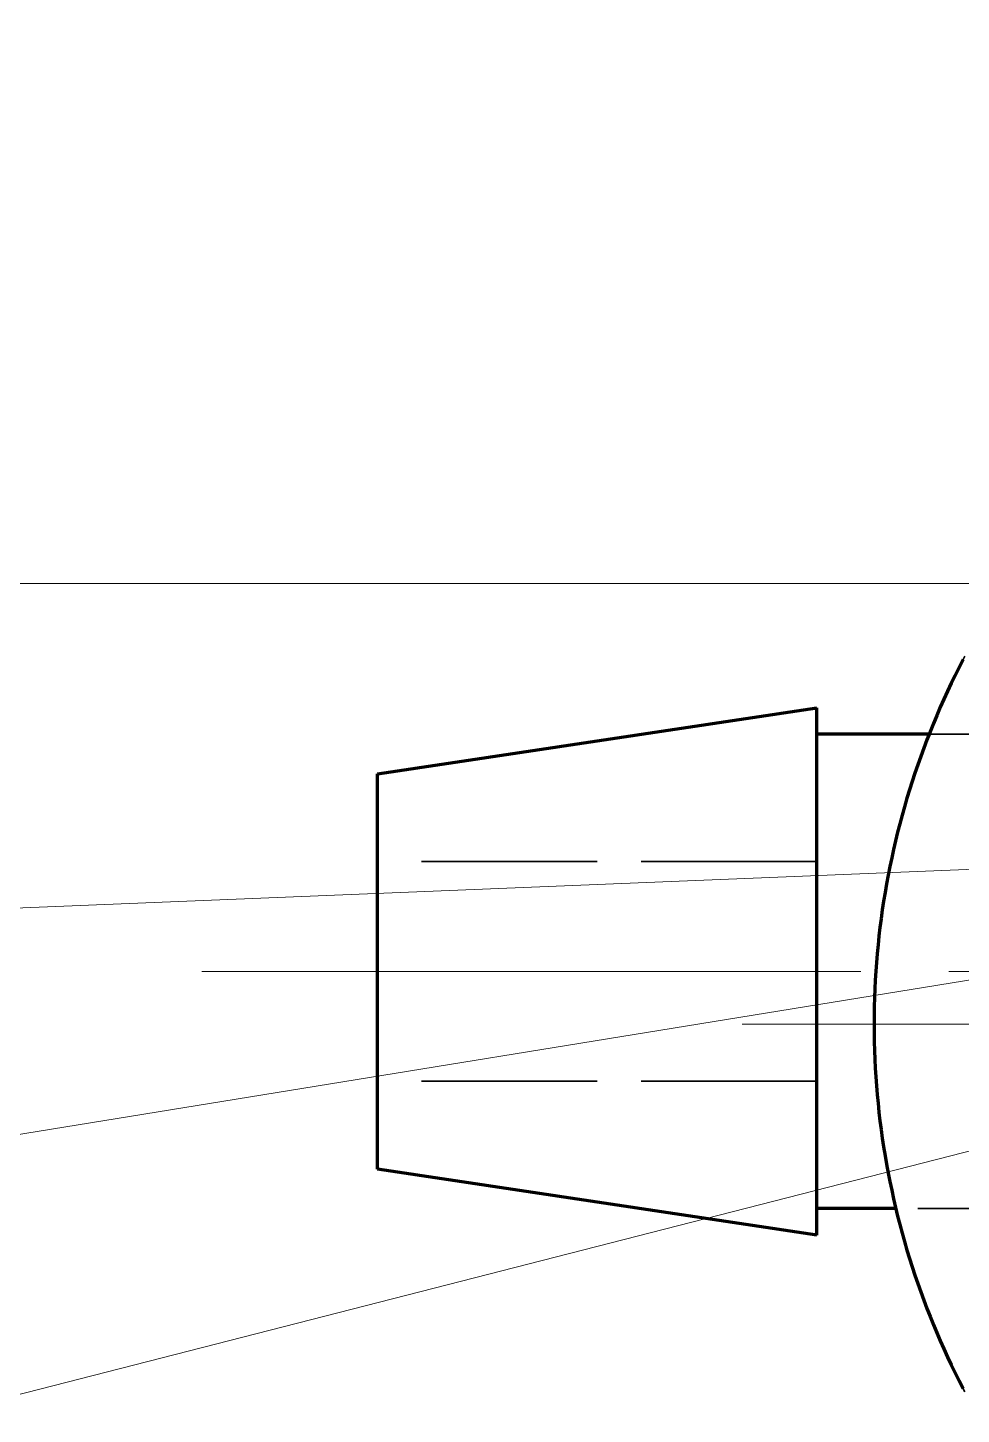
# Model space of a CAD drawing. Header units: millimetres. Extents: x 0 to 2208, y 0 to 420.
# Drawn here: x 772.09 to 793.34, y 315.78 to 347.33 of the extents above; entities that cross this region are included whole.
import ezdxf

# ---------------------------------------------------------------- set-up
doc = ezdxf.new("R2010")
doc.units = ezdxf.units.MM
doc.linetypes.add('IRAM-E-TRAZOS', pattern=[5, 4, -1])
doc.linetypes.add('IRAM-F-TRAZO-PUNTO', pattern=[20, 15, -2, 1, -2])
for name, color, linetype, lineweight in [('01-VISIBLE', 7, 'CONTINUOUS', 70), ('02-OCULTA', 4, 'IRAM-E-TRAZOS', 35), ('03-EJE', 1, 'IRAM-F-TRAZO-PUNTO', 18), ('08-FINA', 5, 'CONTINUOUS', 18)]:
    doc.layers.add(name, color=color, linetype=linetype, lineweight=lineweight)

msp = doc.modelspace()

# ---------------------------------------------------------------- linework, layer by layer
at = {"layer": '01-VISIBLE'}
for points in [[(793.38, 332.952), (793.289, 332.773), (793.199, 332.594), (793.112, 332.413), (793.027, 332.232), (792.943, 332.049), (792.862, 331.866), (792.782, 331.682), (792.705, 331.497), (792.63, 331.311), (792.557, 331.124), (792.486, 330.937), (792.417, 330.749), (792.35, 330.559), (792.285, 330.37), (792.223, 330.179), (792.162, 329.988), (792.104, 329.796), (792.048, 329.604), (791.994, 329.411), (791.942, 329.217), (791.892, 329.023), (791.845, 328.828), (791.799, 328.632), (791.756, 328.437), (791.715, 328.24), (791.676, 328.044), (791.639, 327.846), (791.605, 327.649), (791.573, 327.451), (791.543, 327.253), (791.515, 327.054), (791.489, 326.855), (791.466, 326.656), (791.445, 326.457), (791.426, 326.257), (791.409, 326.057), (791.394, 325.857), (791.382, 325.657), (791.372, 325.457), (791.364, 325.256), (791.359, 325.056), (791.355, 324.856), (791.354, 324.655), (791.355, 324.454), (791.359, 324.254), (791.364, 324.054), (791.372, 323.853), (791.382, 323.653), (791.394, 323.453), (791.409, 323.253), (791.426, 323.053), (791.445, 322.853), (791.466, 322.654), (791.489, 322.455), (791.515, 322.256), (791.543, 322.057), (791.573, 321.859), (791.605, 321.661), (791.639, 321.464), (791.676, 321.266), (791.715, 321.07), (791.756, 320.873), (791.799, 320.678), (791.845, 320.482), (791.892, 320.287), (791.942, 320.093), (791.994, 319.899), (792.048, 319.706), (792.104, 319.514), (792.162, 319.322), (792.223, 319.131), (792.285, 318.94), (792.35, 318.751), (792.417, 318.561), (792.486, 318.373), (792.557, 318.186), (792.63, 317.999), (792.705, 317.813), (792.782, 317.628), (792.862, 317.444), (792.943, 317.261), (793.027, 317.078), (793.112, 316.897), (793.199, 316.716), (793.289, 316.537), (793.38, 316.358)], [(780.054, 330.355), (790.054, 331.855)], [(790.054, 319.855), (790.054, 320.355), (790.054, 320.855), (790.054, 321.355), (790.054, 321.855), (790.054, 322.355), (790.054, 322.855), (790.054, 323.355), (790.054, 323.855), (790.054, 324.355), (790.054, 324.855), (790.054, 325.355), (790.054, 325.855), (790.054, 326.355), (790.054, 326.855), (790.054, 327.355), (790.054, 327.855), (790.054, 328.355), (790.054, 328.855), (790.054, 329.355), (790.054, 329.855), (790.054, 330.355), (790.054, 330.855), (790.054, 331.355), (790.054, 331.855)], [(792.608, 331.255), (790.054, 331.255)], [(780.054, 321.355), (780.054, 321.855), (780.054, 322.355), (780.054, 322.855), (780.054, 323.355), (780.054, 323.855), (780.054, 324.355), (780.054, 324.855), (780.054, 325.355), (780.054, 325.855), (780.054, 326.355), (780.054, 326.855), (780.054, 327.355), (780.054, 327.855), (780.054, 328.355), (780.054, 328.855), (780.054, 329.355), (780.054, 329.855), (780.054, 330.355)], [(790.054, 319.855), (780.054, 321.355)], [(791.851, 320.455), (790.054, 320.455)]]:
    msp.add_lwpolyline(points, dxfattribs=at)
at = {"layer": '02-OCULTA'}
for points in [[(793.42, 333.027), (793.327, 332.849), (793.237, 332.67), (793.149, 332.491), (793.063, 332.31), (792.979, 332.128), (792.897, 331.946), (792.817, 331.762), (792.739, 331.578), (792.663, 331.393), (792.589, 331.207), (792.517, 331.02), (792.447, 330.832), (792.38, 330.644), (792.314, 330.455), (792.251, 330.265), (792.189, 330.074), (792.13, 329.883), (792.073, 329.691), (792.018, 329.499), (791.965, 329.306), (791.915, 329.112), (791.866, 328.918), (791.82, 328.723), (791.776, 328.528), (791.734, 328.332), (791.694, 328.136), (791.656, 327.939), (791.621, 327.742), (791.588, 327.545), (791.557, 327.347), (791.528, 327.149), (791.501, 326.951), (791.477, 326.752), (791.455, 326.553), (791.435, 326.354), (791.417, 326.155), (791.401, 325.955), (791.388, 325.755), (791.377, 325.555), (791.368, 325.355), (791.361, 325.155), (791.357, 324.955), (791.354, 324.755), (791.354, 324.555), (791.357, 324.355), (791.361, 324.155), (791.368, 323.955), (791.377, 323.755), (791.388, 323.555), (791.401, 323.355), (791.417, 323.155), (791.435, 322.956), (791.455, 322.757), (791.477, 322.558), (791.501, 322.359), (791.528, 322.161), (791.557, 321.963), (791.588, 321.765), (791.621, 321.568), (791.656, 321.371), (791.694, 321.174), (791.734, 320.978), (791.776, 320.782), (791.82, 320.587), (791.866, 320.392), (791.915, 320.198), (791.965, 320.004), (792.018, 319.811), (792.073, 319.619), (792.13, 319.427), (792.189, 319.236), (792.251, 319.045), (792.314, 318.855), (792.38, 318.666), (792.447, 318.478), (792.517, 318.29), (792.589, 318.103), (792.663, 317.917), (792.739, 317.732), (792.817, 317.548), (792.897, 317.364), (792.979, 317.182), (793.063, 317), (793.149, 316.819), (793.237, 316.64), (793.327, 316.461), (793.42, 316.283)], [(790.054, 331.855), (790.054, 331.355), (790.054, 330.855), (790.054, 330.355), (790.054, 329.855), (790.054, 329.355), (790.054, 328.855), (790.054, 328.355), (790.054, 327.855), (790.054, 327.355), (790.054, 326.855), (790.054, 326.355), (790.054, 325.855), (790.054, 325.355), (790.054, 324.855), (790.054, 324.355), (790.054, 323.855), (790.054, 323.355), (790.054, 322.855), (790.054, 322.355), (790.054, 321.855), (790.054, 321.355), (790.054, 320.855), (790.054, 320.355), (790.054, 319.855)], [(790.054, 320.455), (790.054, 320.969), (790.054, 321.484), (790.054, 321.998), (790.054, 322.512), (790.054, 323.026), (790.054, 323.541), (790.054, 324.055), (790.054, 324.569), (790.054, 325.084), (790.054, 325.598), (790.054, 326.112), (790.054, 326.626), (790.054, 327.141), (790.054, 327.655), (790.054, 328.169), (790.054, 328.684), (790.054, 329.198), (790.054, 329.712), (790.054, 330.226), (790.054, 330.741), (790.054, 331.255)], [(790.054, 331.255), (790.054, 330.741), (790.054, 330.226), (790.054, 329.712), (790.054, 329.198), (790.054, 328.684), (790.054, 328.169), (790.054, 327.655), (790.054, 327.141), (790.054, 326.626), (790.054, 326.112), (790.054, 325.598), (790.054, 325.084), (790.054, 324.569), (790.054, 324.055), (790.054, 323.541), (790.054, 323.026), (790.054, 322.512), (790.054, 321.998), (790.054, 321.484), (790.054, 320.969), (790.054, 320.455)], [(794.454, 331.255), (792.608, 331.255)], [(780.054, 330.355), (780.054, 329.855), (780.054, 329.355), (780.054, 328.855), (780.054, 328.355), (780.054, 327.855), (780.054, 327.355), (780.054, 326.855), (780.054, 326.355), (780.054, 325.855), (780.054, 325.355), (780.054, 324.855), (780.054, 324.355), (780.054, 323.855), (780.054, 323.355), (780.054, 322.855), (780.054, 322.355), (780.054, 321.855), (780.054, 321.355)], [(780.054, 323.355), (780.054, 323.855), (780.054, 324.355), (780.054, 324.855), (780.054, 325.355), (780.054, 325.855), (780.054, 326.355), (780.054, 326.855), (780.054, 327.355), (780.054, 327.855), (780.054, 328.355)], [(780.054, 328.355), (780.054, 327.855), (780.054, 327.355), (780.054, 326.855), (780.054, 326.355), (780.054, 325.855), (780.054, 325.355), (780.054, 324.855), (780.054, 324.355), (780.054, 323.855), (780.054, 323.355)], [(790.054, 328.355), (780.054, 328.355)], [(790.054, 323.355), (790.054, 323.855), (790.054, 324.355), (790.054, 324.855), (790.054, 325.355), (790.054, 325.855), (790.054, 326.355), (790.054, 326.855), (790.054, 327.355), (790.054, 327.855), (790.054, 328.355)], [(790.054, 328.355), (790.054, 327.855), (790.054, 327.355), (790.054, 326.855), (790.054, 326.355), (790.054, 325.855), (790.054, 325.355), (790.054, 324.855), (790.054, 324.355), (790.054, 323.855), (790.054, 323.355)], [(790.054, 323.355), (780.054, 323.355)], [(796.354, 320.455), (791.851, 320.455)]]:
    msp.add_lwpolyline(points, dxfattribs=at)
at = {"layer": '03-EJE'}
for points in [[(776.054, 325.855), (825.354, 325.855)], [(788.354, 324.655), (830.354, 324.655)]]:
    msp.add_lwpolyline(points, dxfattribs=at)
at = {"layer": '08-FINA'}
for p, q in [((748.417, 334.685), (798.954, 334.685)), ((748.413, 326.347), (805.354, 328.655)), ((748.365, 318.326), (806.204, 327.72)), ((748.292, 310.178), (809.354, 325.82))]:
    msp.add_line(p, q, dxfattribs=at)
msp.add_circle((816.667, 325.75), 65.25, dxfattribs=at)

doc.saveas('drawing.dxf')
